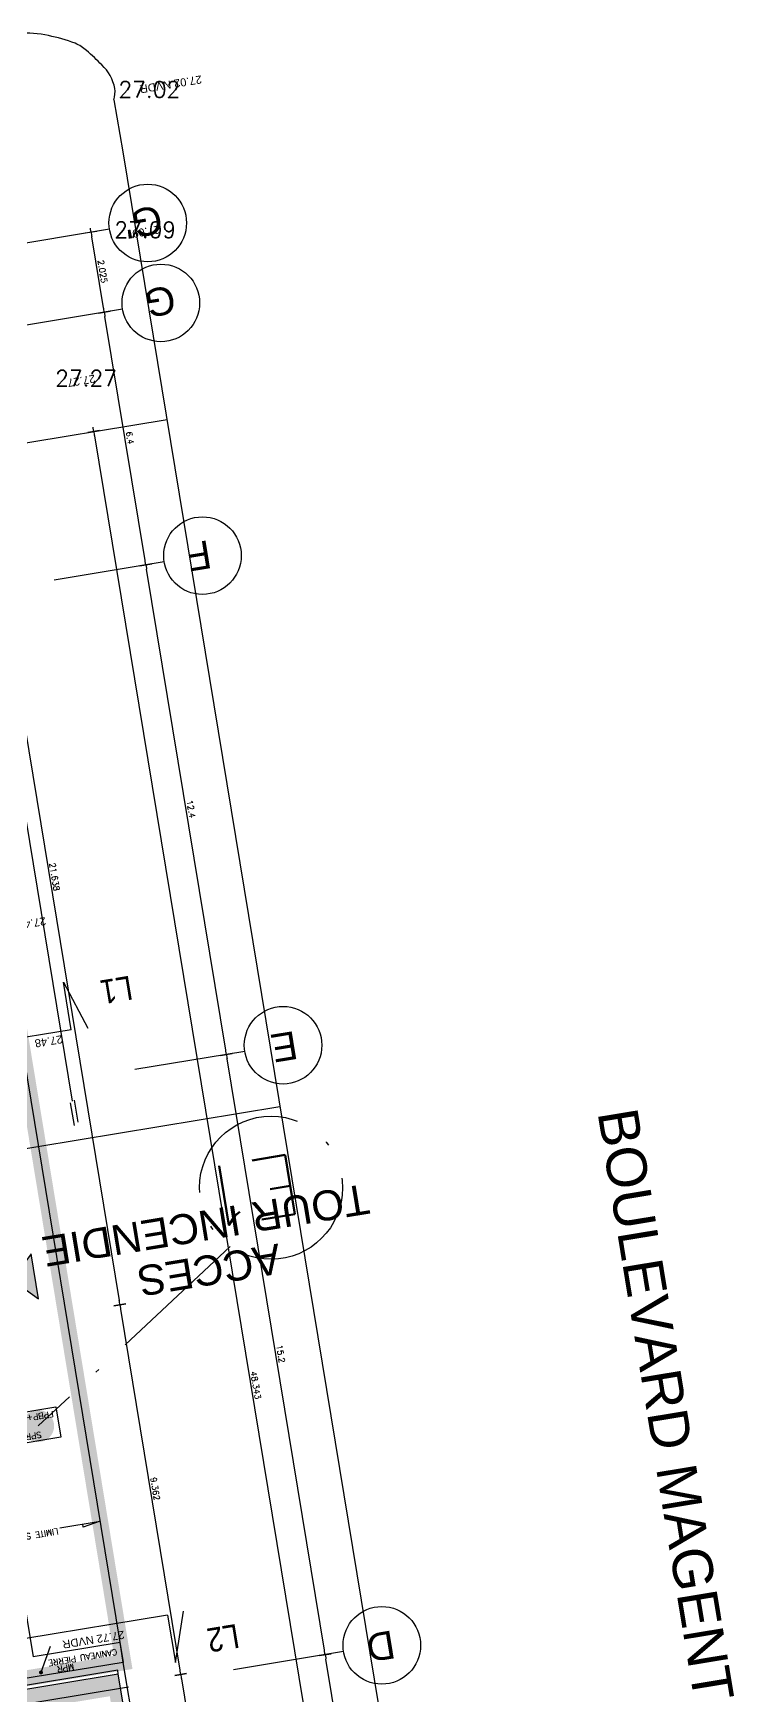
# Model space of a CAD drawing. Header units: millimetres. Extents: x 33240 to 33395, y 51607 to 51720.
# Drawn here: x 33377.76 to 33395.37, y 51675.91 to 51717.46 of the extents above; entities that cross this region are included whole.
import ezdxf
from ezdxf.enums import TextEntityAlignment as Align

# ---------------------------------------------------------------- set-up
doc = ezdxf.new("R2010")
doc.units = ezdxf.units.MM
doc.header["$LTSCALE"] = 0.3
doc.header["$MEASUREMENT"] = 0
doc.header["$PDMODE"] = 34
doc.header["$PDSIZE"] = 0.3
for name, pattern in [('ACAD_ISO04W100', [30, 24, -3, 0, -3]), ('ACAD_ISO08W100', [36, 24, -3, 6, -3]), ('ACAD_ISO10W100', [18, 12, -3, 0, -3]), ('ACAD_ISO13W100', [36, 12, -3, 12, -3, 0, -3, 0, -3])]:
    doc.linetypes.add(name, pattern=pattern)
doc.layers.get('0').update_dxf_attribs({"linetype": 'CONTINUOUS'})
doc.layers.get('DEFPOINTS').update_dxf_attribs({"linetype": 'CONTINUOUS'})
for name, color, linetype in [('00-TRAMES-BAT', 7, 'ACAD_ISO08W100'), ('02-MURS-PORTEUR', 1, 'CONTINUOUS'), ('07-REVT.PIERRE', 21, 'CONTINUOUS'), ('09-COT-EXT', 4, 'CONTINUOUS'), ('10-ANN-ALTITUDE', 152, 'CONTINUOUS'), ('10-ANN-ALTITUDE-GEO', 152, 'CONTINUOUS'), ('10-ANN-REPCOUPE', 1, 'CONTINUOUS'), ('10-ANN-TEXTE', 3, 'CONTINUOUS'), ('11-RES-EP', 150, 'ACAD_ISO13W100'), ('11-RES-ETANCH-POLY-TEXTE', 40, 'ACAD_ISO10W100'), ('11-RES-INCENDIE', 20, 'CONTINUOUS'), ('13-VOIE', 31, 'CONTINUOUS'), ('13-VOIE-TEXTE', 60, 'CONTINUOUS'), ('14-HACH-MURS', 253, 'CONTINUOUS')]:
    doc.layers.add(name, color=color, linetype=linetype)
doc.styles.add('ANN', font='romans.shx')
doc.styles.add('COT', font='romans.shx')
doc.styles.add('NDP', font='ARIAL.TTF')
doc.styles.add('NIV', font='ARIAL.TTF', dxfattribs={"height": 0.2})
doc.styles.add('REPCOUP', font='ARIAL.TTF', dxfattribs={"width": 0.85, "height": 0.6})
doc.styles.add('ROMANS', font='romans.shx', dxfattribs={"height": 0.2})
doc.styles.add('RUE', font='ARIAL.TTF')
doc.styles.add('TRAME', font='ARIAL.TTF')
doc.dimstyles.new('COTEXT', dxfattribs={"dimtxt": 0.15, "dimasz": 0.11, "dimexe": 0, "dimexo": 0, "dimgap": 0.05, "dimtad": 1, "dimdec": 3, "dimdsep": 46, "dimtxsty": 'COT', "dimblk1": 'COTBLOC', "dimblk2": 'COTBLOC', "dimsah": 1, "dimcen": -0.1, "dimse1": 1, "dimse2": 1, "dimadec": 0, "dimazin": 0, "dimtfac": 1, "dimtdec": 3, "dimtmove": 2, "dimatfit": 3, "dimldrblk": 'COTBLOC', "dimfxl": 1, "dimtolj": 1, "dimarcsym": 0})

# ---------------------------------------------------------------- blocks, each defined once
blk = doc.blocks.new('COTBLOC')
for p, q in [((-0.76, 0), (-0.99, 0)), ((0, 0), (-0.76, 0)), ((0, -1.3608), (0, 1.3608)), ((0, 0), (0.76, 0)), ((0.76, 0), (0.99, 0))]:
    blk.add_line(p, q)
at = {"const_width": 0.15}
blk.add_lwpolyline([(-0.1, 0, 1), (0.1, 0, 1)], format="xyb", close=True, dxfattribs=at)
blk = doc.blocks.new('*D53')
at = {"layer": '09-COT-EXT', "color": 0, "lineweight": -2}
blk.add_line((33379.287, 51707.393), (33387.106, 51659.909), dxfattribs=at)
at = {"layer": 'DEFPOINTS', "color": 0}
for p in [(33376.323, 51707.016), (33387.124, 51659.801), (33384.178, 51659.316)]:
    blk.add_point(p, dxfattribs=at)
at = {"layer": '09-COT-EXT', "color": 0, "lineweight": -2, "xscale": 0.11, "yscale": 0.11, "zscale": 0.11}
for p, rotation in [((33379.269, 51707.501), 99.3505736686924), ((33387.124, 51659.801), 279.3505736686924)]:
    blk.add_blockref('COTBLOC', p, dxfattribs=dict(at, rotation=rotation))
at = {"layer": '09-COT-EXT', "color": 0, "insert": (33383.32, 51683.671), "char_height": 0.15, "attachment_point": 5, "rotation": 279.3506, "style": 'COT'}
blk.add_mtext('\\A1;48.343', dxfattribs=at)
blk = doc.blocks.new('*D54')
at = {"layer": '09-COT-EXT', "color": 0, "lineweight": -2}
blk.add_line((33376.425, 51706.922), (33379.905, 51685.788), dxfattribs=at)
at = {"layer": 'DEFPOINTS', "color": 0}
for p in [(33373.797, 51706.6), (33379.923, 51685.679), (33377.313, 51685.25)]:
    blk.add_point(p, dxfattribs=at)
at = {"layer": '09-COT-EXT', "color": 0, "lineweight": -2, "xscale": 0.11, "yscale": 0.11, "zscale": 0.11}
for p, rotation in [((33376.408, 51707.03), 99.3505736686924), ((33379.923, 51685.679), 279.3505736686924)]:
    blk.add_blockref('COTBLOC', p, dxfattribs=dict(at, rotation=rotation))
at = {"layer": '09-COT-EXT', "color": 0, "insert": (33378.289, 51696.375), "char_height": 0.15, "attachment_point": 5, "rotation": 279.3506, "style": 'COT'}
blk.add_mtext('\\A1;21.638', dxfattribs=at)
blk = doc.blocks.new('*D55')
at = {"layer": '09-COT-EXT', "color": 0, "lineweight": -2}
blk.add_line((33379.941, 51685.571), (33381.426, 51676.551), dxfattribs=at)
at = {"layer": 'DEFPOINTS', "color": 0}
for p in [(33377.313, 51685.25), (33381.444, 51676.442), (33378.582, 51675.971)]:
    blk.add_point(p, dxfattribs=at)
at = {"layer": '09-COT-EXT', "color": 0, "lineweight": -2, "xscale": 0.11, "yscale": 0.11, "zscale": 0.11}
for p, rotation in [((33379.923, 51685.679), 99.3505736686924), ((33381.444, 51676.442), 279.3505736686924)]:
    blk.add_blockref('COTBLOC', p, dxfattribs=dict(at, rotation=rotation))
at = {"layer": '09-COT-EXT', "color": 0, "insert": (33380.807, 51681.081), "char_height": 0.15, "attachment_point": 5, "rotation": 279.3506, "style": 'COT'}
blk.add_mtext('\\A1;9.362', dxfattribs=at)
blk = doc.blocks.new('*D56')
at = {"layer": '09-COT-EXT', "color": 0, "lineweight": -2}
blk.add_line((33381.462, 51676.334), (33384.244, 51659.438), dxfattribs=at)
at = {"layer": 'DEFPOINTS', "color": 0}
for p in [(33378.582, 51675.971), (33384.262, 51659.33), (33381.652, 51658.9)]:
    blk.add_point(p, dxfattribs=at)
at = {"layer": '09-COT-EXT', "color": 0, "lineweight": -2, "xscale": 0.11, "yscale": 0.11, "zscale": 0.11}
for p, rotation in [((33381.444, 51676.442), 99.35057366828106), ((33384.262, 51659.33), 279.350573668281)]:
    blk.add_blockref('COTBLOC', p, dxfattribs=dict(at, rotation=rotation))
at = {"layer": '09-COT-EXT', "color": 0, "insert": (33382.976, 51667.906), "char_height": 0.15, "attachment_point": 5, "rotation": 279.3506, "style": 'COT'}
blk.add_mtext('\\A1;17.343', dxfattribs=at)
blk = doc.blocks.new('*D121')
at = {"layer": '09-COT-EXT', "color": 0, "lineweight": -2}
blk.add_line((33379.514, 51710.592), (33379.22, 51712.373), dxfattribs=at)
at = {"layer": 'DEFPOINTS', "color": 0}
for p in [(33379.203, 51712.482), (33377.821, 51712.254), (33378.15, 51710.256)]:
    blk.add_point(p, dxfattribs=at)
at = {"layer": '09-COT-EXT', "color": 0, "lineweight": -2, "xscale": 0.11, "yscale": 0.11, "zscale": 0.11}
for p, rotation in [((33379.203, 51712.482), 99.35057366828106), ((33379.532, 51710.484), 279.350573668281)]:
    blk.add_blockref('COTBLOC', p, dxfattribs=dict(at, rotation=rotation))
at = {"layer": '09-COT-EXT', "color": 0, "insert": (33379.49, 51711.503), "char_height": 0.15, "attachment_point": 5, "rotation": 279.3506, "style": 'COT'}
blk.add_mtext('\\A1;2.025', dxfattribs=at)
blk = doc.blocks.new('*D122')
at = {"layer": '09-COT-EXT', "color": 0, "lineweight": -2}
blk.add_line((33380.554, 51704.277), (33379.549, 51710.375), dxfattribs=at)
at = {"layer": 'DEFPOINTS', "color": 0}
for p in [(33378.249, 51710.272), (33379.532, 51710.484), (33379.289, 51703.957)]:
    blk.add_point(p, dxfattribs=at)
at = {"layer": '09-COT-EXT', "color": 0, "lineweight": -2, "xscale": 0.11, "yscale": 0.11, "zscale": 0.11}
for p, rotation in [((33379.532, 51710.484), 99.35057366828106), ((33380.571, 51704.169), 279.350573668281)]:
    blk.add_blockref('COTBLOC', p, dxfattribs=dict(at, rotation=rotation))
at = {"layer": '09-COT-EXT', "color": 0, "insert": (33380.175, 51707.346), "char_height": 0.15, "attachment_point": 5, "rotation": 279.3506, "style": 'COT'}
blk.add_mtext('\\A1;6.4', dxfattribs=at)
blk = doc.blocks.new('*D123')
at = {"layer": '09-COT-EXT', "color": 0, "lineweight": -2}
blk.add_line((33382.568, 51692.042), (33380.589, 51704.06), dxfattribs=at)
at = {"layer": 'DEFPOINTS', "color": 0}
for p in [(33380.571, 51704.169), (33379.289, 51703.957), (33381.303, 51691.722)]:
    blk.add_point(p, dxfattribs=at)
at = {"layer": '09-COT-EXT', "color": 0, "lineweight": -2, "xscale": 0.11, "yscale": 0.11, "zscale": 0.11}
for p, rotation in [((33380.571, 51704.169), 99.35057366828106), ((33382.586, 51691.933), 279.350573668281)]:
    blk.add_blockref('COTBLOC', p, dxfattribs=dict(at, rotation=rotation))
at = {"layer": '09-COT-EXT', "color": 0, "insert": (33381.702, 51698.071), "char_height": 0.15, "attachment_point": 5, "rotation": 279.3506, "style": 'COT'}
blk.add_mtext('\\A1;12.4', dxfattribs=at)
blk = doc.blocks.new('*D124')
at = {"layer": '09-COT-EXT', "color": 0, "lineweight": -2}
blk.add_line((33385.038, 51677.044), (33382.604, 51691.825), dxfattribs=at)
at = {"layer": 'DEFPOINTS', "color": 0}
for p in [(33381.303, 51691.722), (33382.586, 51691.933), (33383.773, 51676.724)]:
    blk.add_point(p, dxfattribs=at)
at = {"layer": '09-COT-EXT', "color": 0, "lineweight": -2, "xscale": 0.11, "yscale": 0.11, "zscale": 0.11}
for p, rotation in [((33382.586, 51691.933), 99.35057366828106), ((33385.056, 51676.935), 279.350573668281)]:
    blk.add_blockref('COTBLOC', p, dxfattribs=dict(at, rotation=rotation))
at = {"layer": '09-COT-EXT', "color": 0, "insert": (33383.944, 51684.455), "char_height": 0.15, "attachment_point": 5, "rotation": 279.3506, "style": 'COT'}
blk.add_mtext('\\A1;15.2', dxfattribs=at)
blk = doc.blocks.new('*D125')
at = {"layer": '09-COT-EXT', "color": 0, "lineweight": -2}
blk.add_line((33386.418, 51668.66), (33385.074, 51676.827), dxfattribs=at)
at = {"layer": 'DEFPOINTS', "color": 0}
for p in [(33383.773, 51676.724), (33385.056, 51676.935), (33385.153, 51668.341)]:
    blk.add_point(p, dxfattribs=at)
at = {"layer": '09-COT-EXT', "color": 0, "lineweight": -2, "xscale": 0.11, "yscale": 0.11, "zscale": 0.11}
for p, rotation in [((33385.056, 51676.935), 99.35057366828106), ((33386.436, 51668.552), 279.350573668281)]:
    blk.add_blockref('COTBLOC', p, dxfattribs=dict(at, rotation=rotation))
at = {"layer": '09-COT-EXT', "color": 0, "insert": (33385.869, 51672.764), "char_height": 0.15, "attachment_point": 5, "rotation": 279.3506, "style": 'COT'}
blk.add_mtext('\\A1;8.496', dxfattribs=at)
blk = doc.blocks.new('FL1')
for p, q in [((0, 0), (-0.285, -0.285)), ((0.285, -0.285), (0, 0)), ((-0.285, -0.285), (0.285, -0.285))]:
    blk.add_line(p, q)
blk.add_solid([(-0.285, -0.285), (0, 0), (0.285, -0.285)])
blk = doc.blocks.new('SMP2')
blk.add_lwpolyline([(-1.315, 0), (0, 0), (0, -0.77), (-1.315, -0.77)], close=True)
at = {"style": 'ROMANS'}
for tag, p in [('PAROIS', (-0.643, -0.377)), ('SOLS', (-0.646, -0.148)), ('FAUX-PLAFONDS', (-0.646, -0.61))]:
    blk.add_attdef(tag, text='', height=0.15, dxfattribs=at).set_placement(p, align=Align.MIDDLE)

msp = doc.modelspace()

# ---------------------------------------------------------------- hatches: boundary and pattern name
at = {"layer": '14-HACH-MURS', "ltscale": 10}
h = msp.add_hatch(color=256, dxfattribs=at)
h.paths.add_polyline_path([(33379.1475, 51658.8421), (33379.1768, 51658.6645), (33382.7165, 51659.2474), (33382.0817, 51663.1019), (33380.7375, 51662.8806), (33380.77, 51662.6833), (33381.8182, 51662.8559), (33382.3912, 51659.3762)])
h.paths.add_polyline_path([(33375.1806, 51658.0065), (33372.8789, 51657.6275), (33372.8497, 51657.8051), (33374.0084, 51657.9959), (33373.9559, 51658.3146), (33374.2519, 51658.3633), (33374.3044, 51658.0447), (33375.1513, 51658.1841)])
h.paths.add_polyline_path([(33371.6948, 51657.4325), (33369.9214, 51657.1405), (33369.8921, 51657.3181), (33371.6656, 51657.6101)])
h.paths.add_polyline_path([(33371.4065, 51674.5358), (33374.9027, 51675.1115), (33374.8199, 51675.6148), (33371.3236, 51675.0391)])
h.paths.add_polyline_path([(33376.8005, 51675.424), (33379.6709, 51675.8966), (33380.2357, 51672.4664), (33379.1875, 51672.2938), (33379.22, 51672.0965), (33380.5642, 51672.3178), (33379.884, 51676.4487), (33376.7176, 51675.9273)])

# ---------------------------------------------------------------- linework, layer by layer
at = {"layer": '00-TRAMES-BAT', "color": 3, "linetype": 'Continuous'}
for p, q in [((33379.6624, 51712.5575), (33376.9098, 51712.1042)), ((33379.9914, 51710.5594), (33377.2388, 51710.1061)), ((33381.0312, 51704.2444), (33378.2786, 51703.7912)), ((33383.0459, 51692.0092), (33380.2933, 51691.5559)), ((33385.5155, 51677.0111), (33382.763, 51676.5579))]:
    msp.add_line(p, q, dxfattribs=at)
at = {"layer": '00-TRAMES-BAT'}
msp.add_line((33380.1408, 51676.1261), (33264.281, 51657.0483), dxfattribs=at)
at = {"layer": '00-TRAMES-BAT', "color": 3, "linetype": 'Continuous'}
for centre in [(33380.6192, 51712.715), (33380.9482, 51710.7169), (33381.988, 51704.402), (33384.0027, 51692.1667), (33386.4724, 51677.1687)]:
    msp.add_circle(centre, 0.9697, dxfattribs=at)
at = {"layer": '02-MURS-PORTEUR', "color": 4}
msp.add_line((33374.2287, 51711.8401), (33380.0079, 51676.7427), dxfattribs=at)
at = {"layer": '02-MURS-PORTEUR'}
for p, q in [((33379.884, 51676.4487), (33376.7176, 51675.9273)), ((33380.5642, 51672.3178), (33379.884, 51676.4487))]:
    msp.add_line(p, q, dxfattribs=at)
at = {"layer": '07-REVT.PIERRE'}
for p, q in [((33380.0079, 51676.7427), (33377.3447, 51676.3042)), ((33380.7596, 51672.1777), (33380.0079, 51676.7427)), ((33379.8678, 51676.5473), (33376.7014, 51676.0259)), ((33379.884, 51676.4487), (33379.8678, 51676.5473))]:
    msp.add_line(p, q, dxfattribs=at)
at = {"layer": '10-ANN-ALTITUDE'}
msp.add_line((33378.1782, 51677.1413), (33377.9505, 51676.4901), dxfattribs=at)
at = {"layer": '10-ANN-ALTITUDE', "const_width": 0.05}
msp.add_lwpolyline([(33377.9255, 51676.4901, 1), (33377.9755, 51676.4901, 1)], format="xyb", close=True, dxfattribs=at)
at = {"layer": '10-ANN-REPCOUPE'}
for p, q in [((33378.5111, 51693.7438), (33379.1197, 51692.5892)), ((33378.7071, 51692.5534), (33378.5111, 51693.7438)), ((33378.7071, 51692.5534), (33372.193, 51691.4808)), ((33381.1156, 51677.9268), (33374.6015, 51676.8542)), ((33381.1156, 51677.9268), (33381.3116, 51676.7365)), ((33381.3116, 51676.7365), (33381.5178, 51678.0252))]:
    msp.add_line(p, q, dxfattribs=at)
at = {"layer": '10-ANN-TEXTE', "linetype": 'ACAD_ISO04W100'}
for p, q in [((33376.0846, 51706.8481), (33378.8176, 51690.2507)), ((33378.684, 51690.7298), (33378.7777, 51690.1606)), ((33378.7825, 51690.7961), (33378.8741, 51690.24))]:
    msp.add_line(p, q, dxfattribs=at)
at = {"layer": '10-ANN-TEXTE'}
msp.add_lwpolyline([(33378.4235, 51680.1078), (33379.4266, 51680.273), (33379.0056, 51680.1228), (33378.9926, 51680.2016)], dxfattribs=at)
at = {"layer": '11-RES-EP', "linetype": 'Continuous'}
for p, q in [((33375.7998, 51688.7638), (33377.7569, 51676.8788)), ((33379.9267, 51677.236), (33377.7569, 51676.8788)), ((33380.0079, 51676.7427), (33379.9267, 51677.236))]:
    msp.add_line(p, q, dxfattribs=at)
at = {"layer": '11-RES-ETANCH-POLY-TEXTE'}
msp.add_line((33382.6842, 51687.1342), (33377.8792, 51682.6505), dxfattribs=at)
at = {"layer": '11-RES-ETANCH-POLY-TEXTE', "const_width": 0.4}
msp.add_lwpolyline([(33309.8324, 51696.7417), (33319.7982, 51698.3827), (33320.288, 51695.4077), (33357.1727, 51701.4813), (33356.7942, 51703.7803), (33373.5288, 51706.5359), (33376.3575, 51689.3573), (33375.2261, 51689.171), (33377.3447, 51676.3042), (33380.0079, 51676.7427), (33374.2287, 51711.8401), (33270.6741, 51694.7885)], dxfattribs=at)
msp.add_lwpolyline([(33378.0746, 51682.6934, 1), (33377.6839, 51682.6075, 1)], format="xyb", close=True, dxfattribs=at)
at = {"layer": '11-RES-ETANCH-POLY-TEXTE'}
msp.add_circle((33383.7025, 51688.6054), 1.7892, dxfattribs=at)
at = {"layer": '13-VOIE'}
for p, q in [((33379.7729, 51715.7909), (33380.0009, 51714.497)), ((33380.0009, 51714.497), (33388.5009, 51662.8202)), ((33373.7972, 51706.6016), (33381.1019, 51707.8031)), ((33376.6244, 51689.4317), (33383.9262, 51690.6327))]:
    msp.add_line(p, q, dxfattribs=at)
for centre, radius, start, end in [((33377.6539, 51715.4818), 1.975, 75.87025, 97.65718), ((33377.3746, 51713.4578), 4.0122, 69.08984, 79.0591), ((33378.3323, 51716.1643), 1.1444, 48.59771, 65.51524), ((33376.2704, 51713.6424), 4.4013, 43.36903, 50.17713), ((33378.7356, 51715.8728), 1.08, 10.97529, 47.15962), ((33379.1142, 51715.9881), 0.6876, 343.33894, 7.55131)]:
    msp.add_arc(centre, radius, start, end, dxfattribs=at)

# ---------------------------------------------------------------- block references
at = {"layer": '10-ANN-TEXTE'}
ref = msp.add_blockref('SMP2', (33377.1515, 51682.1544), dxfattribs=dict(at, rotation=189.350573668281))
ref.add_attrib('SOLS', 'SPR', dxfattribs={"layer": '0', "height": 0.15, "rotation": 189.35057, "style": 'ROMANS'}).set_placement((33377.7647, 51682.4049), align=Align.MIDDLE)
ref.add_attrib('FAUX-PLAFONDS', 'FPBP+FPFL', dxfattribs={"layer": '0', "height": 0.15, "rotation": 189.35057, "style": 'ROMANS'}).set_placement((33377.6896, 51682.8607), align=Align.MIDDLE)
at = {"layer": '11-RES-INCENDIE', "xscale": 1.999999999997161, "yscale": 2, "zscale": 2, "rotation": 99.3505736668075}
msp.add_blockref('FL1', (33377.2322, 51686.3015), dxfattribs=at)

# ---------------------------------------------------------------- texts
at = {"layer": '00-TRAMES-BAT', "color": 3, "linetype": 'Continuous', "style": 'TRAME'}
for s, p in [("G'", (33380.9177, 51713.1577)), ('G', (33381.2467, 51711.1596)), ('F', (33382.1428, 51704.7912)), ('E', (33384.2974, 51692.5253)), ('D', (33386.736, 51677.5458))]:
    msp.add_text(s, height=0.7, rotation=189.3506, dxfattribs=at).set_placement(p)
at = {"layer": '10-ANN-ALTITUDE', "style": 'NIV'}
for s, p in [('27.02 NVDR', (33381.9524, 51716.4049)), ('27.09', (33380.9088, 51712.6527)), ('27.27', (33379.2903, 51708.9256)), ('27.42', (33378.0585, 51695.3698)), ('27.48', (33378.4719, 51692.4182)), ('27.72 NVDR', (33380.0196, 51677.536))]:
    msp.add_text(s, height=0.2, rotation=189.35057, dxfattribs=at).set_placement(p)
at = {"layer": '10-ANN-ALTITUDE-GEO', "linetype": 'Continuous', "style": 'ANN'}
for s, p in [('27.02', (33379.8868, 51715.8493)), ('27.09', (33379.7846, 51712.3436)), ('27.27', (33378.3067, 51708.6335))]:
    msp.add_text(s, height=0.4, dxfattribs=at).set_placement(p)
at = {"layer": '10-ANN-REPCOUPE', "style": 'REPCOUP', "width": 0.85}
for s, p in [('L1', (33380.1801, 51693.9075)), ('L2', (33382.8475, 51677.7086))]:
    msp.add_text(s, height=0.6, rotation=189.3506, dxfattribs=at).set_placement(p)
at = {"layer": '10-ANN-TEXTE', "style": 'ANN'}
for s, p in [('LIMITE SPR', (33378.3736, 51680.095)), ('MPR', (33378.7635, 51676.7123))]:
    msp.add_text(s, height=0.15, rotation=189.35057, dxfattribs=at).set_placement(p)
at = {"layer": '11-RES-EP', "style": 'ANN'}
msp.add_text('CANIVEAU PIERRE', height=0.15, rotation=189.35057, dxfattribs=at).set_placement((33379.8408, 51677.0797))
at = {"layer": '11-RES-ETANCH-POLY-TEXTE', "style": 'ANN'}
msp.add_text(' E1', height=1.5, rotation=189.35057, dxfattribs=at).set_placement((33383.7025, 51688.6054), align=Align.MIDDLE)
at = {"layer": '11-RES-INCENDIE', "style": 'NDP'}
for s, p in [('TOUR INCENDIE', (33382.0077, 51688.0345)), ('ACCES', (33382.0994, 51686.9179))]:
    msp.add_text(s, height=0.75, rotation=189.35057, dxfattribs=at).set_placement(p, align=Align.CENTER)
at = {"layer": '13-VOIE-TEXTE', "style": 'RUE'}
msp.add_text('BOULEVARD MAGENTA', height=1, rotation=279.35057, dxfattribs=at).set_placement((33393.1559, 51682.6387), align=Align.CENTER)

# ---------------------------------------------------------------- dimensions: what is measured, and where the dimension line sits
at = {"layer": '09-COT-EXT'}
for base, p1, p2, picture, middle in [((33379.2026, 51712.4817), (33378.1501, 51710.2562), (33377.8211, 51712.2543), '*D121', (33379.4904, 51711.503)), ((33379.5316, 51710.4836), (33379.2886, 51703.9575), (33378.2488, 51710.2724), '*D122', (33380.1748, 51707.3465)), ((33387.1238, 51659.8008), (33376.3232, 51707.0163), (33384.1777, 51659.3157), '*D53', (33383.3199, 51683.6714)), ((33379.9232, 51685.6794), (33373.7973, 51706.6003), (33377.313, 51685.2496), '*D54', (33378.2887, 51696.3751)), ((33380.5714, 51704.1687), (33381.3033, 51691.7222), (33379.2886, 51703.9575), '*D123', (33381.7021, 51698.0714)), ((33382.5861, 51691.9335), (33383.7729, 51676.7242), (33381.3033, 51691.7222), '*D124', (33383.9443, 51684.4547)), ((33381.4443, 51676.4421), (33377.313, 51685.2496), (33378.582, 51675.9708), '*D55', (33380.8071, 51681.081)), ((33385.05573, 51676.93539), (33385.15338, 51668.34062), (33383.77293, 51676.72416), '*D125', (33385.8693, 51672.76393)), ((33384.262, 51659.3296), (33378.582, 51675.9708), (33381.6518, 51658.8998), '*D56', (33382.9765, 51667.9061))]:
    dim = msp.add_linear_dim(base=base, p1=p1, p2=p2, angle=279.35057, dimstyle='COTEXT', dxfattribs=at)
    dim.commit()
    dim.dimension.update_dxf_attribs({"geometry": picture, "text_midpoint": middle})

doc.saveas('drawing.dxf')
